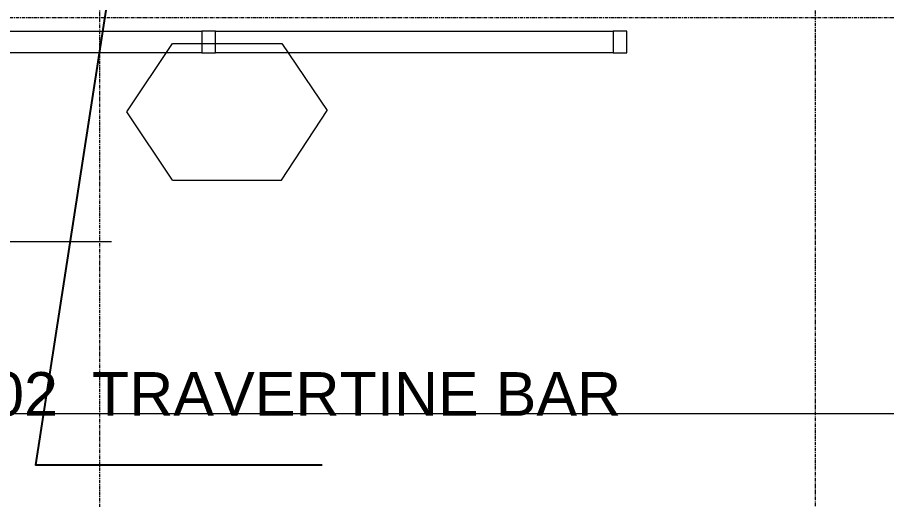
# Model space of a CAD drawing. Header units: millimetres. Extents: x -3370 to 37592, y -25802 to 13127.
# Drawn here: x 9834 to 13015, y -7057 to -5292 of the extents above; entities that cross this region are included whole.
import ezdxf

# ---------------------------------------------------------------- set-up
doc = ezdxf.new("R2010")
doc.units = ezdxf.units.MM
doc.linetypes.add('Grid Line', pattern=[22.225, 12.7, -3.175, 3.175, -3.175])
for name, color, linetype, lineweight in [('A-GLAZ-CWMG', 51, 'Continuous', 9), ('A-GLAZ-IDEN', 152, 'Continuous', 9), ('C-BLDG-PADS', 91, 'Continuous', 9), ('G-ANNO-DIMS', 111, 'Continuous', 9), ('ID_REVISION_MARKUP', 7, 'Continuous', 25), ('S-GRID', 1, 'Continuous', 9)]:
    doc.layers.add(name, color=color, linetype=linetype, lineweight=lineweight)
doc.styles.add('ID_SANS', font='Arial.ttf')

# ---------------------------------------------------------------- blocks, each defined once
blk = doc.blocks.new('Rectangular Mullion - Frame 50 x 150mm-2037132-Lower Ground Floor')
at = {"layer": 'A-GLAZ-CWMG'}
for p, q in [((10559, -5421.6), (10559, -5341.6)), ((10559, -5341.6), (12015, -5341.6)), ((12015, -5341.6), (12015, -5421.6)), ((12015, -5421.6), (10559, -5421.6))]:
    blk.add_line(p, q, dxfattribs=at)
blk = doc.blocks.new('Rectangular Mullion - Frame 50 x 150mm-2039098-Lower Ground Floor')
at = {"layer": 'A-GLAZ-CWMG'}
for p, q in [((-25, -40), (-25, 40)), ((-25, 40), (25, 40)), ((25, 40), (25, -40)), ((25, -40), (-25, -40))]:
    blk.add_line(p, q, dxfattribs=at)
blk = doc.blocks.new('Rectangular Mullion - Frame 50 x 150mm-2027249-Lower Ground Floor')
at = {"layer": 'A-GLAZ-CWMG'}
for p, q in [((-50, -40), (-50, 40)), ((-50, 40), (0, 40)), ((0, 40), (0, -40)), ((0, -40), (-50, -40))]:
    blk.add_line(p, q, dxfattribs=at)
blk = doc.blocks.new('Annotation - Tag Window- Number - Annotation - Tag Window- Number-118879-Lower Ground Floor')
at = {"layer": 'A-GLAZ-IDEN'}
for p, q in [((-2.993, 0.001), (-1.327, 2.501)), ((-1.327, 2.501), (2.682, 2.501)), ((2.682, 2.501), (4.34, 0.054)), ((-1.327, -2.499), (-2.993, 0.001)), ((2.665, -2.499), (4.34, 0.054)), ((-1.327, -2.499), (2.665, -2.499))]:
    blk.add_line(p, q, dxfattribs=at)

msp = doc.modelspace()

# ---------------------------------------------------------------- linework, layer by layer
at = {"layer": 'C-BLDG-PADS'}
msp.add_line((8584.04, -6741.636), (25784.04, -6741.636), dxfattribs=at)
at = {"layer": 'G-ANNO-DIMS'}
msp.add_line((8770.114, -6111.95), (10178.485, -6111.95), dxfattribs=at)
at = {"layer": 'ID_REVISION_MARKUP'}
msp.add_lwpolyline([(10600, -2400), (9900, -6930), (10950, -6930)], dxfattribs=at)
at = {"layer": 'S-GRID', "linetype": 'Grid Line'}
for p, q in [((10134.04, 11106.923), (10134.04, -9321.465)), ((12754.04, -110.599), (12754.04, -9321.465)), ((-1062.147, -5291.636), (36838.524, -5291.636))]:
    msp.add_line(p, q, dxfattribs=at)

# ---------------------------------------------------------------- block references
at = {"layer": 'A-GLAZ-CWMG'}
for p in [(-1505.95, 0), (0, 0)]:
    msp.add_blockref('Rectangular Mullion - Frame 50 x 150mm-2037132-Lower Ground Floor', p, dxfattribs=at)
at = {"layer": 'A-GLAZ-CWMG', "extrusion": (0, 0, -1), "rotation": 180}
for name, p in [('Rectangular Mullion - Frame 50 x 150mm-2039098-Lower Ground Floor', (-10534.04, -5381.636)), ('Rectangular Mullion - Frame 50 x 150mm-2027249-Lower Ground Floor', (-12064.99, -5381.636))]:
    msp.add_blockref(name, p, dxfattribs=at)
at = {"layer": 'A-GLAZ-IDEN', "xscale": 99.99999999999993, "yscale": 99.99999999999993, "zscale": 99.99999999999993}
msp.add_blockref('Annotation - Tag Window- Number - Annotation - Tag Window- Number-118879-Lower Ground Floor', (10534.04, -5637.336), dxfattribs=at)

# ---------------------------------------------------------------- texts
at = {"layer": 'ID_REVISION_MARKUP', "style": 'ID_SANS'}
msp.add_text('REV-02  TRAVERTINE BAR', height=160, dxfattribs=at).set_placement((9200, -6750))

doc.saveas('drawing.dxf')
